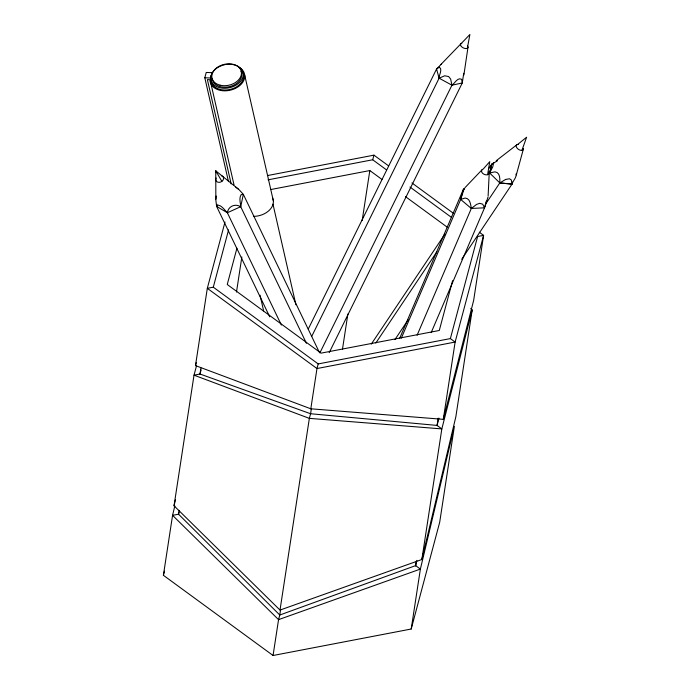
<?xml version="1.0" encoding="UTF-8"?>
<svg xmlns="http://www.w3.org/2000/svg" width="690" height="690" viewBox="0 0 690 690"><rect width="100%" height="100%" fill="white"/><g stroke="black" fill="none" stroke-linecap="round" stroke-linejoin="round"><path stroke-width="1.03" d="M463.732 73.278L462.266 82.99L329.199 352.659M488.123 195.857L489.245 172.474M221.766 65.576A16.491 11.739 -12.8 0 0 212.382 72.588L211.011 75.676L210.795 78.005L204.809 77.78L206.241 72.45L212.347 72.674M488.072 196.892L484.561 207.819L471.322 208.449L417.096 335.262M461.705 259.276L512.032 184.101C512.86 180.754 516.836 177.52 516.103 173.889M463.887 74.994L467.984 47.308M411.206 629.021L420.382 569.077L454.374 426.351L439.685 522.321L411.206 629.021L273.059 655.5L163.392 575.288L172.569 515.344L174.803 505.968M470.752 308.387L472.184 309.991L455.84 416.786L421.849 559.512L280.011 610.081L174.035 505.779L194.019 375.17L196.503 365.847M479.283 232.211L483.604 235.368L473.642 300.426L443.299 419.339L310.811 408.799L195.486 365.605L207.311 288.325L225 222.033M178.486 514.619L179.133 510.367M199.953 374.334L200.928 367.951M236.489 292.051L241.854 256.982M273.059 655.5L278.553 619.646L279.786 615.023L415.63 565.61L420.382 569.077L278.553 619.646L172.569 515.344L178.546 514.197L279.786 615.023M280.011 610.081L309.353 418.364L310.586 413.741L437.081 425.428L441.833 428.904L421.849 559.512M310.811 408.799L316.977 368.546L318.202 363.923L450.372 338.592L455.124 342.059L443.299 419.339M279.821 614.747L280.64 609.434M310.56 413.871L311.38 408.558M342.499 349.106L347.863 314.028M362.181 220.507L369.823 170.551L270.609 189.569M415.57 566.033L416.217 561.781M437.037 425.739L438.176 418.295M487.589 174.699L489.762 161.658L483.207 169.059A4.037 2.734 23.2 0 0 482.034 172.569A4.037 2.734 23.2 0 0 487.002 174.82A4.037 2.734 23.2 0 0 489.038 171.698M467.354 48.248L469.89 34.5L461.161 43.582M281.416 325.102L227.355 212.727C224.483 210.071 222.206 205.784 218.023 205.051L216.617 206.413L217.048 204.335M306.429 343.292L240.715 206.698L243.337 194.347L238.999 189.612L235.79 187.163M311.777 336.28L439.099 78.186C438.84 75.063 442.868 69.474 439.366 67.163L436.572 68.991L308.275 328.992M485.424 204.395L499.802 182.919C499.931 178.977 500.284 172.388 494.928 171.845L489.641 173L492.755 166.833L493.704 162.771L491.694 164.246L489.633 172.983L499.819 182.936L512.04 184.118L512.489 182.151M489.641 173L491.694 164.246L497.533 160.744M178.546 514.197L179.046 512.109M415.63 565.61L416.872 560.375M174.035 505.779L175.519 499.534M437.081 425.428L438.935 418.157M472.184 309.991L441.833 428.904L309.353 418.364L194.019 375.17L199.996 374.023L310.586 413.741M484.561 207.819L482.655 204.145L479.593 203.334L476.514 204.456L471.33 208.466L460.644 199.427L463.206 189.759L464.172 188.525L460.653 199.453L401.339 338.126M484.82 206.845L486.338 201.023M450.372 338.592L477.618 236.515L483.604 235.368L455.124 342.059L316.977 368.546L207.311 288.325L213.288 287.178L228.58 229.891M195.486 365.605L196.314 362.491M199.996 374.023L201.109 369.857M236.937 248.193L227.243 284.504L321.083 353.142L439.288 330.484L452.58 280.683M163.392 575.288L164.505 571.139M268.022 179.84L372.704 159.77L373.937 155.155L388.617 165.893M516.31 174.95L523.356 149.161M216.16 196.012L215.849 200.04L216.617 206.413M521.916 150.351L526.608 137.224L517.681 144.443M399.657 338.367L463.206 189.759L464.689 188.629M431.172 332.623L484.553 207.793M269.738 316.831L216.608 206.396L227.364 212.744C228.287 206.181 235.204 203.283 240.724 206.724C240.569 202.817 238.74 198.177 241.172 194.614L243.346 194.364L319.306 352.245M319.849 352.944L451.95 85.189C454.701 83.507 457.634 76.952 461.627 79.29L462.266 82.99L451.95 85.189L439.099 78.186L436.554 68.965L441.445 64.101M371.272 344.129L444.955 234.039M488.693 168.705L491.685 164.229M375.809 343.042L436.917 251.746M394.965 339.549L408.144 319.858M464.922 187.732L481.913 169.904M440.893 64.506L460.722 43.988M496.231 160.736L517 144.659M227.364 212.744L240.715 206.698M439.116 78.203L444.679 75.788L448.595 76.53L450.639 79.04L451.967 85.206M460.653 199.453L465.155 198.021C470.244 198.418 470.658 204.628 471.33 208.466M267.427 175.571L373.937 155.155M211.2 79.764L207.38 79.617L231.159 183.911M411.93 182.945L453.373 213.262M372.704 159.77L386.572 169.921M409.981 187.042L451.605 217.488M369.823 170.551L381.984 179.452M405.444 196.607L447.155 227.114M213.288 287.178L318.202 363.923M238.309 189.051L215.754 170.81L215.849 199.177M221.87 181.392L215.754 170.81L216.324 172.716M244.734 75.305L273.352 200.833M272.973 204.154L295.906 304.764M260.044 295.173L263.632 310.897M210.234 80.54L234.005 184.834M204.809 77.78L228.502 181.686M467.622 45.997A4.037 2.182 26.3 0 1 466.173 48.559A4.037 2.182 26.3 0 1 461.213 46.299A4.037 2.182 26.3 0 1 461.808 43.341M225.94 64.515A16.491 11.739 -12.8 0 1 243.268 74.753A16.491 11.739 -12.8 0 1 225.181 88.268A16.491 11.739 -12.8 0 1 211.011 75.676M222.784 65.24A16.491 11.739 -12.8 0 1 224.888 64.705M242.82 72.528A16.491 11.739 -12.8 0 1 230.538 89.329A16.491 11.739 -12.8 0 1 211.123 80.558M238.869 67.24A17.604 12.524 -12.8 0 1 235.048 88.562A17.604 12.524 -12.8 0 1 210.027 80.73M272.472 197.685A17.604 12.524 -12.8 0 1 253.472 216.375M241.034 71.26A15.016 10.686 -12.8 0 1 229.856 86.561A15.016 10.686 -12.8 0 1 212.175 78.574M523.382 148.479A4.037 2.372 33.8 0 1 520.484 150.265A4.037 2.372 33.8 0 1 516.336 146.815A4.037 2.372 33.8 0 1 518.509 144.426M221.361 175.683A4.037 3.234 -25.7 0 1 223.18 179.874A4.037 3.234 -25.7 0 1 217.98 182.22A4.037 3.234 -25.7 0 1 216.16 178.02M505.649 179.435L499.819 182.936L512.032 184.101L511.325 179.978L509.522 178.762L505.649 179.435M220.058 85.181A15.016 10.686 -12.8 0 0 241.448 72.45A15.016 10.686 -12.8 0 0 218.42 66.663A15.016 10.686 -12.8 0 0 220.058 85.181"/></g></svg>
